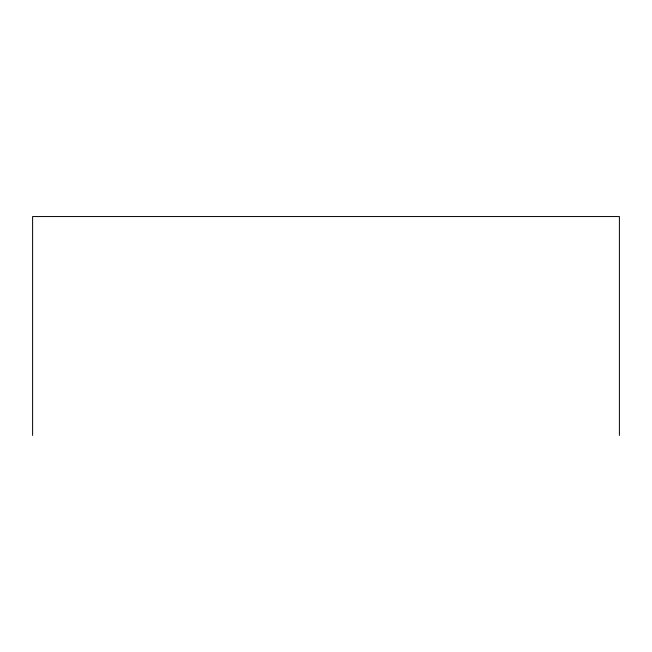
<?xml version="1.0" encoding="UTF-8"?>
<svg xmlns="http://www.w3.org/2000/svg" width="652" height="652" viewBox="0 0 652 652"><rect width="100%" height="100%" fill="white"/><g stroke="black" fill="none" stroke-linecap="round" stroke-linejoin="round"><path stroke-width="0.98" d="M619.4 435.446L619.4 216.554L32.6 216.554L32.6 435.446"/></g></svg>
